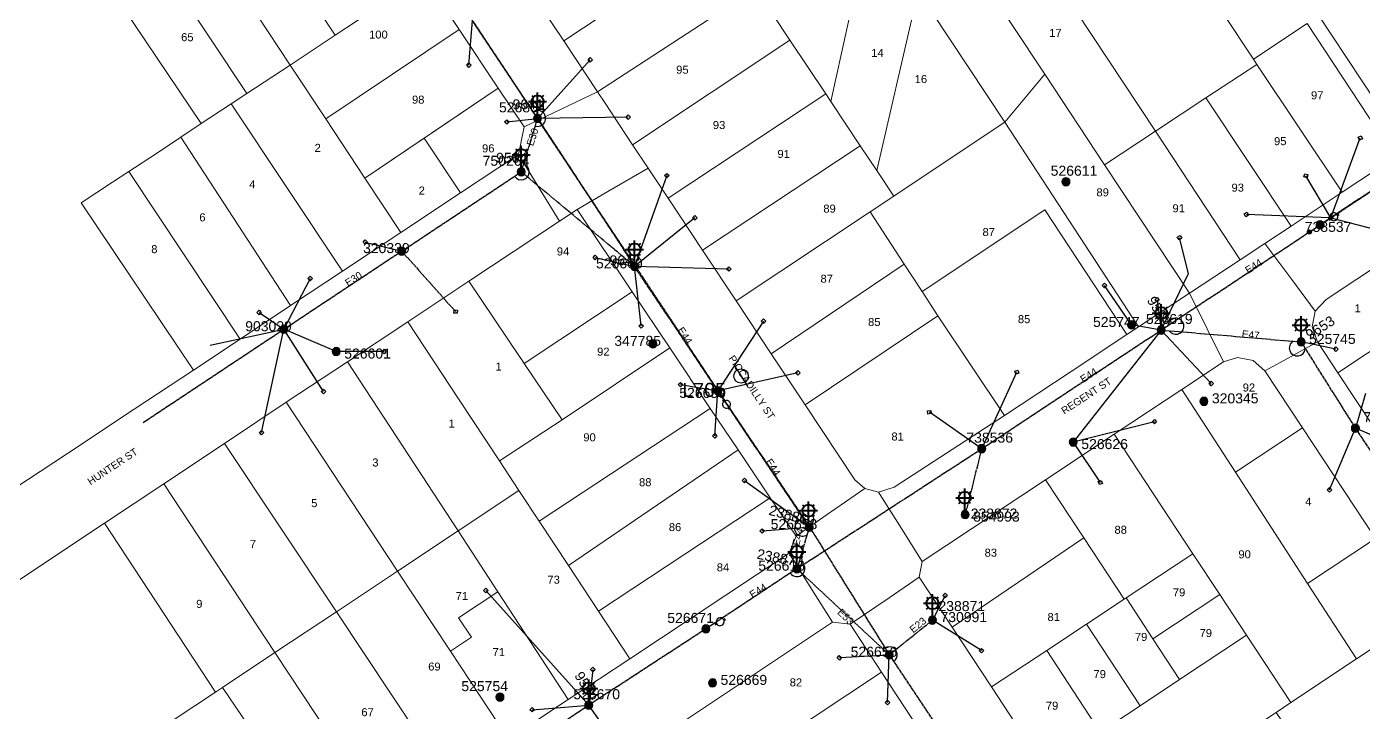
# Model space of a CAD drawing. Header units: metres. Extents: x 302064 to 304096, y 6268242 to 6271990.
# Drawn here: x 302285.1 to 302619.1, y 6271204.6 to 6271375.7 of the extents above; entities that cross this region are included whole.
import ezdxf
from ezdxf.enums import TextEntityAlignment as Align

# ---------------------------------------------------------------- set-up
doc = ezdxf.new("R2010")
doc.units = ezdxf.units.M
doc.linetypes.add('Cable Exist OH', pattern=[1, 1, 0])
doc.layers.get('0').update_dxf_attribs({"color": 6})
for name, color, linetype in [('_User_LV_Exist', 7, 'Continuous'), ('Equip_LV_EXT', 7, 'Continuous'), ('Equip_SP_HV_EXT', 7, 'Continuous'), ('Equip_SP_LV_EXT', 7, 'Continuous'), ('Equip_SP_SL_EXT', 7, 'Continuous'), ('Mains_HV_EXT', 1, 'Continuous'), ('Mains_LV_EXT', 5, 'Continuous'), ('Mains_LV_SL_EXT', 4, 'Continuous'), ('Mains_SL_EXT', 3, 'Continuous'), ('Services_SP_EXT', 7, 'Continuous'), ('SupportsOH_SP_TR_HV_LV_SL_EXT', 7, 'Continuous')]:
    doc.layers.add(name, color=color, linetype=linetype)
doc.layers.add('Cadastre Land Parcels_SP_EXT', color=7, linetype='Continuous', lineweight=5)
doc.layers.add('Cadastre Roads_SP_EXT', color=9, linetype='Continuous', lineweight=5)
doc.styles.add('HVSW_LABEL', font='arial.ttf')
doc.styles.add('iecARIAL', font='arial.ttf', dxfattribs={"height": 2})
doc.styles.add('POLE_LABEL', font='arial.ttf')
doc.styles.get("Standard").update_dxf_attribs({"font": 'arial.ttf'})

# ---------------------------------------------------------------- blocks, each defined once
blk = doc.blocks.new('LV_OH_LINKS_OPEN_EXT')
for p, q in [((-0.17, 4.97), (-0.17, 5.46)), ((0.17, 4.97), (0.17, 5.46)), ((-0.17, 3), (-0.17, 2.5)), ((0.17, 3), (0.17, 2.5))]:
    blk.add_line(p, q)
blk.add_lwpolyline([(0, 2.99, 1), (0, 4.98, 1)], format="xyb", close=True)
at = {"flags": 9}
for tag, p in [('ACTUAL_STATUS', (0, 0)), ('CONSTRUCTED_VOLTAGE', (0, -0.2)), ('OPERATING_VOLTAGE', (0, -0.6)), ('ORIENTATION', (0, -0.8)), ('OWNED_BY', (0, -1)), ('STATE', (0, -1.2)), ('SWITCH_TYPE', (0, -1.4)), ('NO_PHASES', (0, -0.4)), ('USAGE', (0, -1.6)), ('LEGEND', (0, -1.8)), ('NOTES', (0, -2))]:
    blk.add_attdef(tag, text='', height=0.2, dxfattribs=at).set_placement(p, align=Align.MIDDLE_LEFT)
at = {"flags": 1}
blk.add_attdef('Z', (0, 0), '', height=0.2, dxfattribs=at)
blk = doc.blocks.new('SL_LANTERN_EXT')
at = {"lineweight": 40}
for p, q in [((-2.25, 4.22), (2.25, 4.22)), ((-1.46, 5.68), (-1.06, 5.28)), ((0, 1.97), (0, 6.47)), ((1.46, 5.68), (1.06, 5.28)), ((-1.46, 2.76), (-1.06, 3.16)), ((0, 0), (0, 2.72)), ((1.46, 2.76), (1.06, 3.16))]:
    blk.add_line(p, q, dxfattribs=at)
blk.add_circle((0, 4.22), 1.5, dxfattribs=at)
at = {"style": 'iecARIAL', "flags": 8}
blk.add_attdef('ASSET_NUM', (1.5, 1.5), '', height=2.5, dxfattribs=at)
for tag, p, height, flags in [('OPERATING_VOLTAGE', (0.98, -1.65), 0.2, 9), ('ORIENTATION', (0.98, -1.85), 0.2, 9), ('OWNED_BY', (0.98, -2.05), 0.2, 9), ('STATE', (0.98, -2.25), 0.2, 9), ('CONSTRUCTED_VOLTAGE', (0.98, -0.65), 0.2, 9), ('CONTROL_TYPE', (0.98, -0.85), 0.2, 9), ('LANTERN_PURPOSE', (0.98, -1.05), 0.2, 9), ('LANTERN_TYPE', (0.98, -1.25), 0.2, 9), ('NO_PHASES', (0.98, -1.45), 0.2, 9), ('USAGE', (0.98, -2.45), 0.2, 9), ('CEXIST', (0.98, -2.65), 0.2, 9), ('CNEW', (0.98, -2.85), 0.2, 9), ('CNUMBER', (0.98, -3.05), 0.2, 9), ('CREMOVE', (0.98, -3.25), 0.2, 9), ('CREPLACE', (0.98, -3.45), 0.2, 9), ('LNUMBER', (2.18, -3.25), 2.5, 8), ('LKINGHEIGHT', (0.98, -3.65), 0.2, 9), ('LBRACKET', (0.98, -3.85), 0.2, 9), ('LBRACKETVOCAB', (0.98, -4.05), 0.2, 9), ('LCATEGORY', (0.98, -4.25), 0.2, 9), ('LCHARGE1', (0.98, -4.45), 0.2, 9), ('LCHARGE1PERCENT', (0.98, -4.65), 0.2, 9), ('LCHARGE2', (0.98, -4.85), 0.2, 9), ('LCHARGE2PERCENT', (0.98, -5.05), 0.2, 9), ('LCHARGE3', (0.98, -5.25), 0.2, 9), ('LCHARGE3PERCENT', (0.98, -5.45), 0.2, 9), ('LEXIST', (0.98, -5.65), 0.2, 9), ('LLAMP', (0.98, -5.85), 0.2, 9), ('LLAMPVOCAB', (0.98, -6.05), 0.2, 9), ('LMAST', (0.98, -6.25), 0.2, 9), ('LMASTVOCAB', (0.98, -6.45), 0.2, 9), ('LNEW', (0.98, -6.65), 0.2, 9), ('LANTNUMBER', (0.98, -6.85), 0.2, 9), ('STREETNAME', (0.98, -9.25), 0.2, 9), ('SUBURB', (0.98, -9.45), 0.2, 1), ('LOUTREACH', (0.98, -7.25), 0.2, 9), ('LOUTREACHVOCAB', (0.98, -7.45), 0.2, 9), ('LRATECODE', (0.98, -7.65), 0.2, 9), ('LREMOVE', (0.98, -7.85), 0.2, 9), ('LREPLACE', (0.98, -8.05), 0.2, 9), ('LTYPE', (0.98, -8.25), 0.2, 9), ('LTYPEVOCAB', (0.98, -8.45), 0.2, 9), ('LEGEND', (0.98, -8.65), 0.2, 9), ('LOCATION', (0.98, -8.85), 0.2, 9), ('NOTES', (0.98, -9.05), 0.2, 9)]:
    blk.add_attdef(tag, p, '', height=height, dxfattribs=dict(flags=flags))
blk = doc.blocks.new('CCP_EXT')
blk.add_wipeout([(0, 0.57), (0.57, 0), (0, -0.57), (-0.57, 0)])
blk.add_lwpolyline([(-0.57, 0), (0, 0.57), (0.57, 0), (0, -0.57), (-0.57, 0)])
at = {"flags": 1}
blk.add_attdef('Z', (0, 0), '', height=0.2, dxfattribs=at)
at = {"flags": 9}
for tag, p in [('CCP_TYPE', (0, 0)), ('CONSTRUCTED_VOLTAGE', (0, -0.2)), ('OPERATING_VOLTAGE', (0, -0.6)), ('ORIENTATION', (0, -0.8)), ('OWNED_BY', (0, -1)), ('STATE', (0, -1.8)), ('NO_PHASES', (0, -0.4)), ('USAGE', (0, -1.2)), ('LEGEND', (0, -1.4)), ('LIFE_SUPPORT', (0, -1.6)), ('NOTES', (0, -2))]:
    blk.add_attdef(tag, text='', height=0.2, dxfattribs=at).set_placement(p, align=Align.MIDDLE_LEFT)
blk = doc.blocks.new('POLE_EXT')
blk.add_hatch(color=256).paths.add_polyline_path([(-1, 0, 1), (1, 0, 1)])
blk.add_lwpolyline([(-1, 0, 1), (1, 0, 1)], format="xyb", close=True)
for tag, height, flags, p in [('pNumber', 2.5, 8, (-17.84, 2.07)), ('OWNED_BY', 0.2, 9, (1.35, -0.4)), ('SPECIAL_USE', 0.2, 9, (1.35, -0.8)), ('STATE', 0.2, 9, (1.35, -1)), ('cLV', 0.2, 9, (1.35, -1.4)), ('hDepth', 0.2, 9, (1.35, -1.6)), ('hDia', 0.2, 9, (1.35, -1.8)), ('cHV', 0.2, 9, (1.35, -2)), ('cLinedev', 0.2, 9, (1.35, -3.4)), ('PARENT', 0.2, 9, (1.35, -0.6)), ('USAGE', 0.2, 9, (1.35, -1.2)), ('LBRACKET', 0.2, 9, (1.35, -2.2)), ('LExisting', 0.2, 9, (1.35, -2.4)), ('LANTNUMBER', 0.2, 9, (1.35, -2.6)), ('LOther', 0.2, 9, (1.35, -2.8)), ('LRemove', 0.2, 9, (1.35, -3)), ('LEGEND', 0.2, 9, (1.35, -3.2)), ('pExisting', 0.2, 9, (1.35, -3.8)), ('pFooting', 0.2, 9, (1.35, -4.4)), ('pNew', 0.2, 9, (1.35, -4.6)), ('pRelocate', 0.2, 9, (1.35, -5)), ('pRemove', 0.2, 9, (1.35, -5.2)), ('pReplace', 0.2, 9, (1.35, -5.4)), ('pStay', 0.2, 9, (1.35, -5.6)), ('pType', 0.2, 9, (1.35, -5.8)), ('cspan', 0.2, 9, (1.35, -6)), ('STREETNAME', 0.2, 9, (1.35, -6.2)), ('SUBURB', 0.2, 9, (1.35, -6.4)), ('LOCATION', 0.2, 9, (1.35, -3.6)), ('PFNUMBER', 0.2, 9, (1.35, -4)), ('NEWPFNUMBER', 0.2, 9, (1.35, -4.2)), ('NOTES', 0.2, 9, (1.35, -6.6)), ('OPERATED_BY', 0.2, 9, (1.36, -7.01)), ('MAINTAINED_BY', 0.2, 9, (1.36, -6.81))]:
    blk.add_attdef(tag, text='', height=height, dxfattribs=dict(flags=flags)).set_placement(p, align=Align.MIDDLE_LEFT)
at = {"style": 'POLE_LABEL'}
for tag, height, flags, p in [('STRUCTURE_PLANT_NUMBER', 0.2, 9, (1.35, 0.03)), ('ASSET_NUM', 2.5, 8, (2, 2)), ('STREET_CODE', 0.2, 9, (1.35, -0.2))]:
    blk.add_attdef(tag, text='', height=height, dxfattribs=dict(at, flags=flags)).set_placement(p, align=Align.MIDDLE_LEFT)
at = {"flags": 1}
blk.add_attdef('Z', (1.35, -7.33), '', height=0.2, dxfattribs=at)
blk = doc.blocks.new('HV_ABS_CLOSED_EXT')
blk.add_line((-3, 6.87), (3, 6.87))
blk.add_circle((0, 6.87), 1.8)
at = {"style": 'HVSW_LABEL'}
for tag, height, flags, p in [('ASSET_NUM', 3.5, 8, (2, 2)), ('STREET_CODE', 0.2, 9, (0, -0.2))]:
    blk.add_attdef(tag, text='', height=height, dxfattribs=dict(at, flags=flags)).set_placement(p, align=Align.MIDDLE_LEFT)
at = {"flags": 1}
blk.add_attdef('Z', (0, 0), '', height=0.2, dxfattribs=at)
at = {"flags": 9}
for tag, p in [('ACTUAL_STATUS', (0, -0.4)), ('CONSTRUCTED_VOLTAGE', (0, -0.6)), ('OPERATING_VOLTAGE', (0, -1)), ('ORIENTATION', (0, -1.2)), ('OWNED_BY', (0, -1.4)), ('STATE', (0, -1.6)), ('SWITCH_TYPE', (0, -1.8)), ('STREETNAME', (0, -2.6)), ('SUBURB', (0, -2.8)), ('NO_PHASES', (0, -0.8)), ('USAGE', (0, -2)), ('LEGEND', (0, -2.2)), ('LOCATION', (0, -2.4)), ('NOTES', (0, -3))]:
    blk.add_attdef(tag, text='', height=0.2, dxfattribs=at).set_placement(p, align=Align.MIDDLE_LEFT)
blk = doc.blocks.new('CONNECTOR_NODE_EXT')
h = blk.add_hatch(color=256)
edge = h.paths.add_edge_path()
edge.add_arc((0, 0), 0.5, 0, 360)
blk.add_circle((0, 0), 0.5)
at = {"flags": 1}
blk.add_attdef('Z', (0, 0), '', height=0.2, dxfattribs=at)
at = {"flags": 9}
for tag, p in [('CONNECTOR_TYPE', (0, 0)), ('CONSTRUCTED_VOLTAGE', (0, -0.2)), ('OPERATING_VOLTAGE', (0, -0.6)), ('ORIENTATION', (0, -0.8)), ('SUBTYPE', (0, -1)), ('NO_PHASES', (0, -0.4)), ('USAGE', (0, -1.2)), ('NOTES', (0, -1.4))]:
    blk.add_attdef(tag, text='', height=0.2, dxfattribs=at).set_placement(p, align=Align.MIDDLE_LEFT)

msp = doc.modelspace()

# ---------------------------------------------------------------- linework, layer by layer
at = {"layer": '_User_LV_Exist', "linetype": 'Continuous'}
for points in [[(302412.197, 6271350.943, 1.57457426), (302411.687, 6271354.529)], [(302407.023, 6271338.408, 1.42111971), (302409.278, 6271341.425)], [(302570.591, 6271299.842, 5.92086966), (302570.266, 6271301.115)], [(302601.526, 6271297.208, 1.61466419), (302604.585, 6271295.345)], [(302479.544, 6271252.45, 1.57777145), (302480.086, 6271248.872)], [(302479.2418, 6271241.4941, 0.25360054), (302478.1297, 6271242.3485)], [(302479.0113, 6271239.0801, 0.35548964), (302479.2418, 6271241.4941)], [(302475.892, 6271239.2835, 0.46592317), (302479.0113, 6271239.0801)], [(302501.741, 6271217.247, 1.1290074), (302499.18, 6271220.283)]]:
    msp.add_lwpolyline(points, format="xyb", dxfattribs=at)
at = {"layer": '_User_LV_Exist', "linetype": 'Cable Exist OH'}
for points in [[(302408.691, 6271339.513), (302412.783, 6271352.855)], [(302378.811, 6271319.718), (302408.691, 6271339.513)], [(302610.939, 6271328.027), (302608.278, 6271326.268)], [(302605.607, 6271324.5), (302608.278, 6271326.268)], [(302314.204, 6271276.927), (302349.37, 6271300.212)], [(302568.598, 6271300.012), (302603.519, 6271297.037)], [(302617.088, 6271275.503), (302636.357, 6271246.355)], [(302477.564, 6271240.412), (302523.727, 6271270.38)], [(302480.659, 6271250.789), (302477.564, 6271240.412)], [(302477.564, 6271240.412), (302454.825, 6271225.38)]]:
    msp.add_lwpolyline(points, dxfattribs=at)
at = {"layer": 'Cadastre Land Parcels_SP_EXT', "linetype": 'Continuous'}
for points in [[(302623.96, 6271553.721), (302599.635, 6271590.773), (302507.795, 6271529.985), (302537.178, 6271485.555), (302546.139, 6271472.021), (302555.099, 6271458.496), (302566.762, 6271440.818), (302592.58, 6271401.844), (302630.067, 6271345.171), (302647.27, 6271356.823), (302665.429, 6271368.821), (302721.356, 6271405.77), (302660.233, 6271498.514), (302641.253, 6271527.448), (302623.96, 6271553.721)], [(302373.381, 6271380.937), (302345.475, 6271422.343), (302334.516, 6271415.122), (302362.224, 6271373.61), (302373.381, 6271380.937)], [(302362.224, 6271373.61), (302334.516, 6271415.122), (302323.446, 6271407.81), (302350.935, 6271366.179), (302362.224, 6271373.61)], [(302576.188, 6271391.037), (302565.553, 6271380.122), (302545.748, 6271410.096), (302538.253, 6271415.128), (302537.602, 6271414.291), (302536.893, 6271413.51), (302536.12, 6271412.792), (302535.29, 6271412.142), (302534.407, 6271411.564), (302533.479, 6271411.064), (302532.509, 6271410.646), (302531.51, 6271410.311), (302530.484, 6271410.062), (302529.442, 6271409.901), (302528.39, 6271409.829), (302527.335, 6271409.848), (302567.154, 6271349.629), (302579.71, 6271357.997), (302592.515, 6271366.286), (302591.606, 6271367.663), (302576.188, 6271391.037)], [(302458.602, 6271398.267), (302450.27, 6271410.92), (302410.77, 6271385.052), (302419.306, 6271372.204), (302458.602, 6271398.267)], [(302514.616, 6271401.435), (302539.48, 6271363.853), (302554.446, 6271341.232), (302567.154, 6271349.629), (302527.335, 6271409.848), (302514.616, 6271401.435)], [(302350.935, 6271366.179), (302323.446, 6271407.81), (302312.561, 6271400.596), (302340.103, 6271359.049), (302350.935, 6271366.179)], [(302336.226, 6271356.482), (302340.103, 6271359.049), (302312.561, 6271400.596), (302300.914, 6271392.948), (302328.72, 6271351.54), (302336.226, 6271356.482)], [(302539.48, 6271363.853), (302514.616, 6271401.435), (302501.827, 6271393.674), (302529.483, 6271351.879), (302539.48, 6271363.853)], [(302630.067, 6271345.171), (302592.58, 6271401.844), (302576.188, 6271391.037), (302591.606, 6271367.663), (302605.046, 6271376.557), (302627.04, 6271343.167), (302630.067, 6271345.171)], [(302467.259, 6271385.244), (302464.788, 6271389.008), (302458.602, 6271398.267), (302419.306, 6271372.204), (302427.757, 6271359.476), (302467.259, 6271385.244)], [(302494.214, 6271394.069), (302491.125, 6271398.527), (302464.788, 6271389.008), (302467.259, 6271385.244), (302475.818, 6271372.402), (302484.77, 6271358.959), (302486.015, 6271357.092), (302494.214, 6271394.069)], [(302498.75, 6271391.655), (302494.214, 6271394.069), (302486.015, 6271357.092), (302493.4, 6271346.005), (302497.542, 6271339.811), (302506.941, 6271380.61), (302498.75, 6271391.655)], [(302529.483, 6271351.879), (302501.827, 6271393.674), (302498.75, 6271391.655), (302506.941, 6271380.61), (302497.542, 6271339.811), (302501.785, 6271333.44), (302512.574, 6271340.661), (302529.483, 6271351.879)], [(302393.192, 6271375.046), (302384.437, 6271388.191), (302373.381, 6271380.937), (302362.224, 6271373.61), (302350.935, 6271366.179), (302359.826, 6271352.714), (302393.192, 6271375.046)], [(302475.818, 6271372.402), (302467.259, 6271385.244), (302427.757, 6271359.476), (302429.627, 6271356.652), (302436.523, 6271346.238), (302475.818, 6271372.402)], [(302613.8, 6271334.411), (302627.04, 6271343.167), (302605.046, 6271376.557), (302591.606, 6271367.663), (302592.515, 6271366.286), (302613.8, 6271334.411)], [(302402.891, 6271360.438), (302393.192, 6271375.046), (302359.826, 6271352.714), (302369.63, 6271337.908), (302402.891, 6271360.438)], [(302445.374, 6271332.892), (302484.77, 6271358.959), (302475.818, 6271372.402), (302436.523, 6271346.238), (302440.365, 6271340.446), (302445.374, 6271332.892)], [(302359.826, 6271352.714), (302350.935, 6271366.179), (302340.103, 6271359.049), (302336.226, 6271356.482), (302364.048, 6271314.74), (302378.58, 6271324.351), (302369.63, 6271337.908), (302359.826, 6271352.714)], [(302562.951, 6271300.785), (302575.65, 6271309.183), (302554.446, 6271341.232), (302539.48, 6271363.853), (302529.483, 6271351.879), (302562.951, 6271300.785)], [(302613.8, 6271334.411), (302592.515, 6271366.286), (302579.71, 6271357.997), (302601.063, 6271325.979), (302613.8, 6271334.411)], [(302407.9811, 6271343.8335), (302409.3911, 6271350.7259), (302402.8914, 6271360.4378), (302384.4198, 6271347.926), (302393.5166, 6271334.2489), (302407.9811, 6271343.8335)], [(302351.022, 6271306.107), (302364.048, 6271314.74), (302336.226, 6271356.482), (302328.72, 6271351.54), (302323.595, 6271348.122), (302351.022, 6271306.107)], [(302486.015, 6271357.092), (302484.77, 6271358.959), (302445.374, 6271332.892), (302453.936, 6271319.971), (302493.4, 6271346.005), (302486.015, 6271357.092)], [(302601.063, 6271325.979), (302579.71, 6271357.997), (302567.154, 6271349.629), (302588.351, 6271317.572), (302594.479, 6271321.625), (302601.063, 6271325.979)], [(302562.951, 6271300.785), (302529.483, 6271351.879), (302512.574, 6271340.661), (302501.785, 6271333.44), (302495.899, 6271329.486), (302504.359, 6271316.49), (302508.837, 6271309.6), (302539.471, 6271330.043), (302560.032, 6271298.854), (302562.951, 6271300.785)], [(302351.022, 6271306.107), (302323.595, 6271348.122), (302317.57, 6271344.124), (302310.642, 6271339.6), (302338.465, 6271297.757), (302351.022, 6271306.107)], [(302393.5166, 6271334.2489), (302384.4198, 6271347.926), (302369.63, 6271337.908), (302378.5797, 6271324.3511), (302393.5166, 6271334.2489)], [(302554.446, 6271341.232), (302575.65, 6271309.183), (302588.351, 6271317.572), (302567.154, 6271349.629), (302554.446, 6271341.232)], [(302497.542, 6271339.811), (302493.4, 6271346.005), (302453.936, 6271319.971), (302462.408, 6271307.256), (302495.899, 6271329.486), (302501.785, 6271333.44), (302497.542, 6271339.811)], [(302338.465, 6271297.757), (302310.642, 6271339.6), (302306.601, 6271336.894), (302298.691, 6271331.728), (302326.812, 6271290.026), (302338.465, 6271297.757)], [(302436.437, 6271309.5728), (302422.6463, 6271330.111), (302418.2327, 6271327.2164), (302395.5967, 6271312.185), (302408.3955, 6271293.133), (302408.8228, 6271292.5352), (302409.4339, 6271291.6517), (302436.437, 6271309.5728)], [(302560.032, 6271298.854), (302539.471, 6271330.043), (302508.837, 6271309.6), (302512.745, 6271303.577), (302529.45, 6271278.627), (302546.114, 6271289.649), (302560.032, 6271298.854)], [(302504.359, 6271316.49), (302495.899, 6271329.486), (302462.408, 6271307.256), (302471.144, 6271294.054), (302504.359, 6271316.49)], [(302642.107, 6271308.783), (302632.785, 6271322.858), (302609.779, 6271307.636), (302607.059, 6271304.725), (302606.261, 6271300.819), (302607.622, 6271297.073), (302612.724, 6271289.354), (302642.107, 6271308.783)], [(302512.745, 6271303.577), (302508.837, 6271309.6), (302504.359, 6271316.49), (302471.144, 6271294.054), (302479.608, 6271281.346), (302512.745, 6271303.577)], [(302409.434, 6271291.652), (302408.823, 6271292.535), (302408.396, 6271293.133), (302395.597, 6271312.185), (302380.377, 6271302.075), (302393.164, 6271282.604), (302403.261, 6271267.366), (302418.875, 6271277.622), (302409.434, 6271291.652)], [(302445.824, 6271295.546), (302436.437, 6271309.573), (302409.434, 6271291.652), (302418.875, 6271277.622), (302445.824, 6271295.546)], [(302651.099, 6271295.184), (302642.107, 6271308.783), (302612.724, 6271289.354), (302621.714, 6271275.755), (302651.099, 6271295.184)], [(302529.45, 6271278.627), (302512.745, 6271303.577), (302479.608, 6271281.346), (302492.016, 6271262.591), (302494.562, 6271260.462), (302497.987, 6271259.541), (302501.849, 6271260.788), (302529.45, 6271278.627)], [(302408.117, 6271259.979), (302403.261, 6271267.366), (302393.164, 6271282.604), (302380.377, 6271302.075), (302365.28, 6271292.086), (302392.887, 6271249.857), (302408.117, 6271259.979)], [(302455.923, 6271280.45), (302445.824, 6271295.546), (302418.875, 6271277.622), (302403.261, 6271267.366), (302408.117, 6271259.979), (302413.16, 6271252.299), (302455.923, 6271280.45)], [(302594.502, 6271289.79), (302591.54, 6271292.398), (302587.672, 6271293.175), (302584.147, 6271292.054), (302573.743, 6271285.131), (302587.126, 6271264.497), (302603.905, 6271275.558), (302594.502, 6271289.79)], [(302392.887, 6271249.857), (302365.28, 6271292.086), (302349.964, 6271281.971), (302377.786, 6271239.822), (302392.887, 6271249.857)], [(302587.126, 6271264.497), (302573.743, 6271285.131), (302556.863, 6271274.01), (302576.506, 6271244.125), (302583.218, 6271233.933), (302589.865, 6271223.836), (302600.996, 6271206.97), (302617.363, 6271217.876), (302605.15, 6271236.707), (302587.126, 6271264.497)], [(302377.786, 6271239.822), (302349.964, 6271281.971), (302334.539, 6271271.7), (302362.502, 6271229.665), (302377.786, 6271239.822)], [(302462.91, 6271270.07), (302455.923, 6271280.45), (302413.16, 6271252.299), (302420.46, 6271241.224), (302462.91, 6271270.07)], [(302576.506, 6271244.125), (302556.863, 6271274.01), (302539.671, 6271262.642), (302549.264, 6271248.11), (302559.326, 6271232.784), (302559.806, 6271233.1), (302576.506, 6271244.125)], [(302622.14, 6271247.961), (302603.905, 6271275.558), (302587.126, 6271264.497), (302605.15, 6271236.707), (302622.14, 6271247.961)], [(302362.502, 6271229.665), (302334.539, 6271271.7), (302319.348, 6271261.595), (302347.155, 6271219.467), (302362.502, 6271229.665)], [(302470.871, 6271258.133), (302462.91, 6271270.07), (302420.46, 6271241.224), (302428.011, 6271229.78), (302470.871, 6271258.133)], [(302347.155, 6271219.467), (302319.348, 6271261.595), (302304.522, 6271251.781), (302332.274, 6271209.577), (302334.07, 6271210.77), (302347.155, 6271219.467)], [(302435.825, 6271217.923), (302428.011, 6271229.78), (302420.46, 6271241.224), (302413.16, 6271252.299), (302408.117, 6271259.979), (302392.887, 6271249.857), (302402.826, 6271234.656), (302420.431, 6271207.727), (302435.825, 6271217.923)], [(302549.264, 6271248.11), (302539.671, 6271262.642), (302508.851, 6271242.244), (302508.126, 6271238.33), (302516.375, 6271225.778), (302549.264, 6271248.11)], [(302477.343, 6271248.543), (302470.871, 6271258.133), (302428.011, 6271229.78), (302435.825, 6271217.923), (302475.624, 6271244.309), (302477.343, 6271248.543)], [(302402.826, 6271234.656), (302392.887, 6271249.857), (302377.786, 6271239.822), (302390.997, 6271219.808), (302396.246, 6271223.301), (302393.048, 6271228.145), (302402.826, 6271234.656)], [(302539.98, 6271220.004), (302549.956, 6271226.586), (302559.326, 6271232.784), (302549.264, 6271248.11), (302516.375, 6271225.778), (302526.151, 6271210.881), (302539.98, 6271220.004)], [(302634.494, 6271229.261), (302622.14, 6271247.961), (302605.15, 6271236.707), (302617.363, 6271217.876), (302634.494, 6271229.261)], [(302583.218, 6271233.933), (302576.506, 6271244.125), (302559.806, 6271233.1), (302566.484, 6271222.915), (302583.218, 6271233.933)], [(302405.511, 6271197.82), (302390.997, 6271219.808), (302377.786, 6271239.822), (302362.502, 6271229.665), (302390.382, 6271187.755), (302405.511, 6271197.82)], [(302420.431, 6271207.727), (302402.826, 6271234.656), (302393.048, 6271228.145), (302396.246, 6271223.301), (302390.997, 6271219.808), (302405.511, 6271197.82), (302420.431, 6271207.727)], [(302563.316, 6271206.202), (302573.162, 6271212.73), (302566.484, 6271222.915), (302559.806, 6271233.1), (302559.326, 6271232.784), (302549.956, 6271226.586), (302563.316, 6271206.202)], [(302573.162, 6271212.73), (302589.865, 6271223.836), (302583.218, 6271233.933), (302566.484, 6271222.915), (302573.162, 6271212.73)], [(302390.382, 6271187.755), (302362.502, 6271229.665), (302347.155, 6271219.467), (302374.895, 6271177.442), (302390.382, 6271187.755)], [(302498.707, 6271214.573), (302490.856, 6271226.539), (302486.445, 6271227.054), (302446.742, 6271200.587), (302456.101, 6271186.36), (302498.707, 6271214.573)], [(302553.363, 6271199.584), (302563.316, 6271206.202), (302549.956, 6271226.586), (302539.98, 6271220.004), (302553.363, 6271199.584)], [(302653.829, 6271200.111), (302634.494, 6271229.261), (302617.363, 6271217.876), (302600.996, 6271206.97), (302597.288, 6271204.501), (302614.215, 6271179.641), (302567.426, 6271147.962), (302569.743, 6271144.441), (302612.095, 6271172.481), (302653.829, 6271200.111)], [(302600.996, 6271206.97), (302589.865, 6271223.836), (302573.162, 6271212.73), (302563.316, 6271206.202), (302553.363, 6271199.584), (302539.567, 6271190.412), (302550.702, 6271173.473), (302597.288, 6271204.501), (302600.996, 6271206.97)], [(302553.363, 6271199.584), (302539.98, 6271220.004), (302526.151, 6271210.881), (302539.567, 6271190.412), (302553.363, 6271199.584)], [(302374.895, 6271177.442), (302347.155, 6271219.467), (302334.07, 6271210.77), (302338.936, 6271203.488), (302361.841, 6271168.769), (302374.895, 6271177.442)], [(302506.525, 6271202.646), (302498.707, 6271214.573), (302456.101, 6271186.36), (302464.057, 6271174.237), (302506.525, 6271202.646)], [(302361.841, 6271168.769), (302338.936, 6271203.488), (302334.07, 6271210.77), (302332.274, 6271209.577), (302317.079, 6271199.489), (302345.171, 6271157.66), (302361.841, 6271168.769)]]:
    msp.add_lwpolyline(points, close=True, dxfattribs=at)
at = {"layer": 'Mains_LV_EXT', "linetype": 'Continuous'}
for points in [[(302412.197, 6271350.943, 1.57457426), (302411.687, 6271354.529)], [(302407.023, 6271338.408, 1.42111971), (302409.278, 6271341.425)], [(302570.591, 6271299.842, 5.92086966), (302570.266, 6271301.115)], [(302601.526, 6271297.208, 1.61466419), (302604.585, 6271295.345)], [(302479.544, 6271252.45, 1.57777145), (302480.086, 6271248.872)], [(302479.2418, 6271241.4941, 0.25360054), (302478.1297, 6271242.3485)], [(302479.0113, 6271239.0801, 0.35548964), (302479.2418, 6271241.4941)], [(302475.892, 6271239.2835, 0.46592317), (302479.0113, 6271239.0801)], [(302501.741, 6271217.247, 1.1290074), (302499.18, 6271220.283)]]:
    msp.add_lwpolyline(points, format="xyb", dxfattribs=at)
at = {"layer": 'Mains_LV_EXT', "linetype": 'Cable Exist OH'}
for points in [[(302408.691, 6271339.513), (302412.783, 6271352.855)], [(302378.811, 6271319.718), (302408.691, 6271339.513)], [(302610.939, 6271328.027), (302608.278, 6271326.268)], [(302605.607, 6271324.5), (302608.278, 6271326.268)], [(302314.204, 6271276.927), (302349.37, 6271300.212)], [(302568.598, 6271300.012), (302603.519, 6271297.037)], [(302617.088, 6271275.503), (302636.357, 6271246.355)], [(302477.564, 6271240.412), (302523.727, 6271270.38)], [(302480.659, 6271250.789), (302477.564, 6271240.412)], [(302477.564, 6271240.412), (302454.825, 6271225.38)]]:
    msp.add_lwpolyline(points, dxfattribs=at)
at = {"layer": 'Mains_LV_SL_EXT', "linetype": 'Cable Exist OH'}
msp.add_lwpolyline([(302500.644, 6271218.92), (302511.4283, 6271227.586)], dxfattribs=at)
at = {"layer": 'Mains_SL_EXT', "linetype": 'Cable Exist OH'}
for points in [[(302408.691, 6271339.513), (302412.783, 6271352.855)], [(302477.564, 6271240.4121), (302523.727, 6271270.38)], [(302523.727, 6271270.38), (302519.5882, 6271253.929)], [(302480.659, 6271250.789), (302477.564, 6271240.412)], [(302477.564, 6271240.412), (302454.825, 6271225.38)]]:
    msp.add_lwpolyline(points, dxfattribs=at)
at = {"layer": 'Services_SP_EXT'}
for points in [[(302610.939, 6271328.027), (302627.025, 6271323.852), (302643.09, 6271321.359)], [(302330.977, 6271296.2669), (302349.37, 6271300.212)], [(302362.4567, 6271294.6356), (302349.37, 6271300.212)], [(302568.598, 6271300.012), (302561.1936, 6271301.2789)], [(302619.6398, 6271284.1286), (302617.088, 6271275.503)], [(302628.6131, 6271270.5535), (302617.088, 6271275.503)], [(302432.776, 6271196.112), (302425.537, 6271206.319)]]:
    msp.add_lwpolyline(points, dxfattribs=at)

# ---------------------------------------------------------------- block references
at = {"layer": 'Equip_LV_EXT'}
for p in [(302610.939, 6271328.027), (302605.607, 6271324.5)]:
    msp.add_blockref('CONNECTOR_NODE_EXT', p, dxfattribs=at)
at = {"layer": 'Equip_SP_LV_EXT'}
for p, rotation in [((302608.278, 6271326.268), 300.2817232528446), ((302457.822, 6271284.812), 212.6997355807251), ((302454.825, 6271225.38), 296.8097863685199)]:
    msp.add_blockref('LV_OH_LINKS_OPEN_EXT', p, dxfattribs=dict(at, rotation=rotation))
at = {"layer": 'Equip_SP_SL_EXT'}
ref = msp.add_blockref('SL_LANTERN_EXT', (302412.783, 6271352.855), dxfattribs=at)
ref.add_attrib('ASSET_NUM', '9641', dxfattribs={"layer": '0', "height": 2.5, "style": 'iecARIAL'}).set_placement((302414.283, 6271354.355), align=Align.BOTTOM_RIGHT)
ref = msp.add_blockref('SL_LANTERN_EXT', (302408.691, 6271339.513), dxfattribs=at)
ref.add_attrib('ASSET_NUM', '9504', dxfattribs={"layer": '0', "height": 2.5, "style": 'iecARIAL'}).set_placement((302410.191, 6271341.013), align=Align.BOTTOM_RIGHT)
ref = msp.add_blockref('SL_LANTERN_EXT', (302437.015, 6271315.897), dxfattribs=at)
ref.add_attrib('ASSET_NUM', '9642', dxfattribs={"layer": '0', "height": 2.5, "rotation": 0.025821, "style": 'iecARIAL'}).set_placement((302438.515, 6271317.397), align=Align.MIDDLE_RIGHT)
ref = msp.add_blockref('SL_LANTERN_EXT', (302568.598, 6271300.012), dxfattribs=at)
ref.add_attrib('ASSET_NUM', '9512', dxfattribs={"layer": '0', "height": 2.5, "rotation": 302.154927, "style": 'iecARIAL'}).set_placement((302570.098, 6271301.512), align=Align.MIDDLE_RIGHT)
ref = msp.add_blockref('SL_LANTERN_EXT', (302603.519, 6271297.037), dxfattribs=at)
ref.add_attrib('ASSET_NUM', '9653', dxfattribs={"layer": '0', "height": 2.5, "rotation": 32.375226, "style": 'iecARIAL'}).set_placement((302605.019, 6271298.537), align=Align.MIDDLE_LEFT)
ref = msp.add_blockref('SL_LANTERN_EXT', (302519.4836, 6271253.929), dxfattribs=at)
ref.add_attrib('ASSET_NUM', '238872', dxfattribs={"layer": '0', "height": 2.5, "style": 'iecARIAL'}).set_placement((302520.9836, 6271255.429), align=Align.TOP_LEFT)
ref = msp.add_blockref('SL_LANTERN_EXT', (302480.4521, 6271250.6951), dxfattribs=at)
ref.add_attrib('ASSET_NUM', '238869', dxfattribs={"layer": '0', "height": 2.5, "rotation": 345.467494, "style": 'iecARIAL'}).set_placement((302481.9521, 6271252.1951), align=Align.MIDDLE_RIGHT)
ref = msp.add_blockref('SL_LANTERN_EXT', (302477.564, 6271240.412), dxfattribs=at)
ref.add_attrib('ASSET_NUM', '238870', dxfattribs={"layer": '0', "height": 2.5, "rotation": 348.80057, "style": 'iecARIAL'}).set_placement((302479.064, 6271241.912), align=Align.MIDDLE_RIGHT)
ref = msp.add_blockref('SL_LANTERN_EXT', (302511.4282, 6271227.586), dxfattribs=at)
ref.add_attrib('ASSET_NUM', '238871', dxfattribs={"layer": '0', "height": 2.5, "style": 'iecARIAL'}).set_placement((302512.9282, 6271229.086), align=Align.BOTTOM_LEFT)
ref = msp.add_blockref('SL_LANTERN_EXT', (302425.537, 6271206.319), dxfattribs=at)
ref.add_attrib('ASSET_NUM', '9554', dxfattribs={"layer": '0', "height": 2.5, "rotation": 302.042381, "style": 'iecARIAL'}).set_placement((302427.037, 6271207.819), align=Align.MIDDLE_RIGHT)
at = {"layer": 'SupportsOH_SP_TR_HV_LV_SL_EXT'}
ref = msp.add_blockref('POLE_EXT', (302408.691, 6271339.513), dxfattribs=at)
ref.add_attrib('ASSET_NUM', '750264', dxfattribs={"layer": '0', "height": 2.5, "rotation": 359.958726, "style": 'POLE_LABEL'}).set_placement((302410.691, 6271340.263), align=Align.BOTTOM_RIGHT)
ref = msp.add_blockref('POLE_EXT', (302544.793, 6271337.034), dxfattribs=at)
ref.add_attrib('ASSET_NUM', '526611', dxfattribs={"layer": '0', "height": 2.5, "rotation": 0.035186, "style": 'POLE_LABEL'}).set_placement((302546.793, 6271337.784), align=Align.BOTTOM_CENTER)
ref = msp.add_blockref('POLE_EXT', (302608.278, 6271326.268), dxfattribs=at)
ref.add_attrib('ASSET_NUM', '738537', dxfattribs={"layer": '0', "height": 2.5, "style": 'POLE_LABEL'}).set_placement((302610.278, 6271327.018), align=Align.TOP_CENTER)
ref = msp.add_blockref('POLE_EXT', (302561.1935, 6271301.279), dxfattribs=at)
ref.add_attrib('ASSET_NUM', '525747', dxfattribs={"layer": '0', "height": 2.5, "style": 'POLE_LABEL'}).set_placement((302563.1935, 6271302.029), align=Align.MIDDLE_RIGHT)
ref = msp.add_blockref('POLE_EXT', (302568.598, 6271300.012), dxfattribs=at)
ref.add_attrib('ASSET_NUM', '526619', dxfattribs={"layer": '0', "height": 2.5, "style": 'POLE_LABEL'}).set_placement((302570.598, 6271300.762), align=Align.BOTTOM_CENTER)
ref = msp.add_blockref('POLE_EXT', (302441.598, 6271296.556), dxfattribs=at)
ref.add_attrib('ASSET_NUM', '347785', dxfattribs={"layer": '0', "height": 2.5, "style": 'POLE_LABEL'}).set_placement((302443.598, 6271297.306), align=Align.MIDDLE_RIGHT)
ref = msp.add_blockref('POLE_EXT', (302579.241, 6271282.199), dxfattribs=at)
ref.add_attrib('ASSET_NUM', '320345', dxfattribs={"layer": '0', "height": 2.5, "style": 'POLE_LABEL'}).set_placement((302581.241, 6271282.949), align=Align.MIDDLE_LEFT)
ref = msp.add_blockref('POLE_EXT', (302617.088, 6271275.503), dxfattribs=at)
ref.add_attrib('ASSET_NUM', '753037', dxfattribs={"layer": '0', "height": 2.5, "style": 'POLE_LABEL'}).set_placement((302619.088, 6271276.253), align=Align.BOTTOM_LEFT)
ref = msp.add_blockref('POLE_EXT', (302523.727, 6271270.38), dxfattribs=at)
ref.add_attrib('ASSET_NUM', '738536', dxfattribs={"layer": '0', "height": 2.5, "style": 'POLE_LABEL'}).set_placement((302525.727, 6271271.13), align=Align.BOTTOM_CENTER)
ref = msp.add_blockref('POLE_EXT', (302546.616, 6271272.031), dxfattribs=at)
ref.add_attrib('ASSET_NUM', '526626', dxfattribs={"layer": '0', "height": 2.5, "rotation": 0.009178, "style": 'POLE_LABEL'}).set_placement((302548.616, 6271272.781), align=Align.TOP_LEFT)
ref = msp.add_blockref('POLE_EXT', (302519.5883, 6271253.929), dxfattribs=at)
ref.add_attrib('ASSET_NUM', '854993', dxfattribs={"layer": '0', "height": 2.5, "style": 'POLE_LABEL'}).set_placement((302521.5883, 6271254.679), align=Align.TOP_LEFT)
ref = msp.add_blockref('POLE_EXT', (302480.659, 6271250.789), dxfattribs=at)
ref.add_attrib('ASSET_NUM', '526658', dxfattribs={"layer": '0', "height": 2.5, "rotation": 0.009926, "style": 'POLE_LABEL'}).set_placement((302482.659, 6271251.539), align=Align.MIDDLE_RIGHT)
ref = msp.add_blockref('POLE_EXT', (302477.564, 6271240.412), dxfattribs=at)
ref.add_attrib('ASSET_NUM', '526616', dxfattribs={"layer": '0', "height": 2.5, "rotation": 359.993119, "style": 'POLE_LABEL'}).set_placement((302479.564, 6271241.162), align=Align.MIDDLE_RIGHT)
ref = msp.add_blockref('POLE_EXT', (302511.4282, 6271227.586), dxfattribs=at)
ref.add_attrib('ASSET_NUM', '730991', dxfattribs={"layer": '0', "height": 2.5, "style": 'POLE_LABEL'}).set_placement((302513.4282, 6271228.336), align=Align.MIDDLE_LEFT)
ref = msp.add_blockref('POLE_EXT', (302454.825, 6271225.38), dxfattribs=at)
ref.add_attrib('ASSET_NUM', '526671', dxfattribs={"layer": '0', "height": 2.5, "rotation": 0.06116, "style": 'POLE_LABEL'}).set_placement((302456.825, 6271226.13), align=Align.BOTTOM_RIGHT)
ref = msp.add_blockref('POLE_EXT', (302500.644, 6271218.92), dxfattribs=at)
ref.add_attrib('ASSET_NUM', '526656', dxfattribs={"layer": '0', "height": 2.5, "rotation": 359.964093, "style": 'POLE_LABEL'}).set_placement((302502.644, 6271219.67), align=Align.MIDDLE_RIGHT)
ref = msp.add_blockref('POLE_EXT', (302456.482, 6271211.896), dxfattribs=at)
ref.add_attrib('ASSET_NUM', '526669', dxfattribs={"layer": '0', "height": 2.5, "rotation": 0.013752, "style": 'POLE_LABEL'}).set_placement((302458.482, 6271212.646), align=Align.MIDDLE_LEFT)
ref = msp.add_blockref('POLE_EXT', (302403.374, 6271208.344), dxfattribs=at)
ref.add_attrib('ASSET_NUM', '525754', dxfattribs={"layer": '0', "height": 2.5, "style": 'POLE_LABEL'}).set_placement((302405.374, 6271209.094), align=Align.BOTTOM_RIGHT)
ref = msp.add_blockref('POLE_EXT', (302425.537, 6271206.319), dxfattribs=at)
ref.add_attrib('ASSET_NUM', '526670', dxfattribs={"layer": '0', "height": 2.5, "style": 'POLE_LABEL'}).set_placement((302427.537, 6271207.069), align=Align.BOTTOM_CENTER)

# ---------------------------------------------------------------- texts
at = {"layer": 'Cadastre Land Parcels_SP_EXT'}
for s, p in [('65', (302323.7048, 6271372.123)), ('100', (302370.6658, 6271372.7795)), ('17', (302540.6062, 6271373.1994)), ('14', (302496.1437, 6271368.207)), ('95', (302447.3968, 6271364.0024)), ('16', (302506.986, 6271361.6757)), ('98', (302381.3848, 6271356.5265)), ('97', (302606.0014, 6271357.6168)), ('93', (302456.57, 6271350.1874)), ('2', (302357.0498, 6271344.489)), ('96', (302398.894, 6271344.3685)), ('95', (302596.772, 6271346.1683)), ('91', (302472.699, 6271342.9838)), ('4', (302340.7222, 6271335.3982)), ('93', (302586.1514, 6271334.5604)), ('2', (302383.0564, 6271333.835)), ('89', (302552.402, 6271333.3864)), ('89', (302484.1617, 6271329.3281)), ('91', (302571.4002, 6271329.404)), ('6', (302328.2588, 6271327.142)), ('87', (302523.9323, 6271323.4709)), ('8', (302316.2422, 6271319.201)), ('94', (302417.5754, 6271318.6357)), ('87', (302483.4525, 6271311.8215)), ('1', (302616.9053, 6271304.464)), ('85', (302495.3386, 6271301.0134)), ('85', (302532.7748, 6271301.725)), ('92', (302427.6425, 6271293.5982)), ('1', (302402.2409, 6271289.8965)), ('92', (302588.9479, 6271284.6576)), ('1', (302390.5143, 6271275.6612)), ('90', (302424.1933, 6271272.2104)), ('81', (302501.1739, 6271272.4189)), ('3', (302371.4792, 6271265.934)), ('88', (302438.1132, 6271261.0107)), ('5', (302356.1978, 6271255.7895)), ('4', (302604.5802, 6271256.1808)), ('86', (302445.563, 6271249.8018)), ('88', (302556.906, 6271249.1285)), ('7', (302340.886, 6271245.6067)), ('83', (302524.4574, 6271243.4208)), ('90', (302587.87, 6271243.0095)), ('84', (302457.5348, 6271239.7376)), ('73', (302415.2146, 6271236.6806)), ('71', (302392.2984, 6271232.5982)), ('79', (302571.5035, 6271233.5182)), ('9', (302327.4738, 6271230.638)), ('81', (302540.1753, 6271227.3572)), ('79', (302562.0083, 6271222.3862)), ('79', (302578.1823, 6271223.3535)), ('71', (302401.5098, 6271218.5762)), ('69', (302385.4356, 6271214.974)), ('82', (302475.7702, 6271211.0226)), ('79', (302551.6537, 6271213.094)), ('79', (302539.7653, 6271205.2203)), ('67', (302368.7335, 6271203.5822))]:
    msp.add_text(s, height=2, dxfattribs=at).set_placement(p)
at = {"layer": 'Cadastre Roads_SP_EXT'}
for s, rotation, p in [('PICCADILLY ST', 303.713806, (302460.3848, 6271292.9279)), ('REGENT ST', 33.432846, (302544.3633, 6271278.8722)), ('HUNTER ST', 33.521984, (302301.0589, 6271261.2089))]:
    msp.add_text(s, height=1.8, rotation=rotation, dxfattribs=at).set_placement(p)
at = {"layer": 'Mains_LV_EXT'}
for s, rotation, p in [('E30', 71.867715, (302411.649, 6271345.807)), ('E44', 32.395834, (302590.275, 6271313.986)), ('E30', 32.422845, (302365.365, 6271310.815)), ('E44', 302.666232, (302447.638, 6271300.027)), ('E47', 354.019874, (302588.628, 6271298.195)), ('E44', 32.395834, (302549.063, 6271286.772)), ('E44', 302.736261, (302469.666, 6271267.167)), ('E44', 73.955516, (302478.0556, 6271245.9337)), ('E44', 31.960159, (302466.4388, 6271232.9712)), ('E53', 315.913962, (302487.5117, 6271229.3261))]:
    msp.add_text(s, height=1.8, rotation=rotation, dxfattribs=at).set_placement(p)
at = {"layer": 'Mains_LV_SL_EXT'}
msp.add_text('E23', height=1.8, rotation=39.014936, dxfattribs=at).set_placement((302506.6073, 6271224.2378))

# ---------------------------------------------------------------- next in the draw order: block references
at = {"layer": 'Services_SP_EXT'}
for p in [(302395.6232, 6271366.1319), (302425.9382, 6271367.446), (302435.4037, 6271353.1446), (302405.0742, 6271351.9504), (302445.0472, 6271338.5599), (302452.0639, 6271328.0325), (302369.7278, 6271321.9774), (302427.1934, 6271318.127), (302355.9467, 6271312.8533), (302460.5555, 6271315.24), (302554.4129, 6271311.1138), (302567.5378, 6271307.5806), (302343.1666, 6271304.3633), (302438.6621, 6271301.0236), (302469.1897, 6271302.2438), (302374.3974, 6271294.6428), (302612.2456, 6271295.217), (302477.7688, 6271289.3151), (302448.4657, 6271286.3681), (302581.1069, 6271286.6721), (302359.2685, 6271284.637), (302566.8716, 6271277.119), (302343.8211, 6271274.3918), (302457.0242, 6271273.6154), (302464.4869, 6271262.4613), (302610.6381, 6271260.0896), (302468.8874, 6271249.8302), (302399.8416, 6271234.9616), (302514.5883, 6271233.7343), (302523.6557, 6271219.9548), (302426.5683, 6271215.2743), (302500.1935, 6271207.0064), (302411.3907, 6271205.2068)]:
    msp.add_blockref('CCP_EXT', p, dxfattribs=at)
for p, rotation in [((302618.33, 6271347.964), 68.57759133625342), ((302604.745, 6271338.528), 119.3291691009796), ((302589.861, 6271328.85), 163.3688879310968), ((302573.165, 6271323.063), 77.71426736359122), ((302392.2956, 6271304.6139), 131.9394064745113), ((302532.529, 6271289.51), 64.20983402372156), ((302510.65, 6271279.461), 144.0291068120242), ((302553.362, 6271261.942), 247.0326489990769), ((302488.1761, 6271218.1807), 95.83703406903082)]:
    msp.add_blockref('CCP_EXT', p, dxfattribs=dict(at, rotation=rotation))

# ---------------------------------------------------------------- next in the draw order: block references
for p in [(302395.6232, 6271366.1319), (302425.9382, 6271367.446), (302435.4037, 6271353.1446), (302405.0742, 6271351.9504), (302445.0472, 6271338.5599), (302452.0639, 6271328.0325), (302369.7278, 6271321.9774), (302427.1934, 6271318.127), (302355.9467, 6271312.8533), (302460.5555, 6271315.24), (302554.4129, 6271311.1138), (302567.5378, 6271307.5806), (302343.1666, 6271304.3633), (302438.6621, 6271301.0236), (302469.1897, 6271302.2438), (302374.3974, 6271294.6428), (302612.2456, 6271295.217), (302477.7688, 6271289.3151), (302448.4657, 6271286.3681), (302581.1069, 6271286.6721), (302359.2685, 6271284.637), (302566.8716, 6271277.119), (302343.8211, 6271274.3918), (302457.0242, 6271273.6154), (302464.4869, 6271262.4613), (302610.6381, 6271260.0896), (302468.8874, 6271249.8302), (302399.8416, 6271234.9616), (302514.5883, 6271233.7343), (302523.6557, 6271219.9548), (302426.5683, 6271215.2743), (302500.1935, 6271207.0064), (302411.3907, 6271205.2068)]:
    msp.add_blockref('CCP_EXT', p, dxfattribs=at)
for p, rotation in [((302618.33, 6271347.964), 68.57759133625342), ((302604.745, 6271338.528), 119.3291691009796), ((302589.861, 6271328.85), 163.3688879310968), ((302573.165, 6271323.063), 77.71426736359122), ((302392.2956, 6271304.6139), 131.9394064745113), ((302532.529, 6271289.51), 64.20983402372156), ((302510.65, 6271279.461), 144.0291068120242), ((302553.362, 6271261.942), 247.0326489990769), ((302488.1761, 6271218.1807), 95.83703406903082)]:
    msp.add_blockref('CCP_EXT', p, dxfattribs=dict(at, rotation=rotation))

# ---------------------------------------------------------------- next in the draw order: linework, layer by layer
at = {"layer": '_User_LV_Exist', "linetype": 'Cable Exist OH'}
for points in [[(302412.783, 6271352.855), (302396.524, 6271377.266)], [(302661.217, 6271361.251), (302610.939, 6271328.027)], [(302437.015, 6271315.897), (302408.691, 6271339.513)], [(302568.598, 6271300.012), (302605.607, 6271324.5)], [(302349.37, 6271300.212), (302378.811, 6271319.718)], [(302378.811, 6271319.717), (302392.2957, 6271304.614)], [(302457.822, 6271284.812), (302437.015, 6271315.897)], [(302523.727, 6271270.38), (302568.598, 6271300.012)], [(302603.519, 6271297.037), (302617.088, 6271275.503)], [(302480.659, 6271250.789), (302457.822, 6271284.812)], [(302477.564, 6271240.4121), (302500.644, 6271218.9201)], [(302454.825, 6271225.38), (302425.537, 6271206.319)], [(302500.6441, 6271218.9201), (302517.5334, 6271193.6515)], [(302425.537, 6271206.319), (302398.52, 6271188.161)]]:
    msp.add_lwpolyline(points, dxfattribs=at)
at = {"layer": 'Cadastre Roads_SP_EXT', "linetype": 'Continuous'}
for points in [[(302427.7567, 6271359.4761), (302419.3064, 6271372.2039), (302410.7697, 6271385.0523), (302401.269, 6271399.2811), (302392.0367, 6271413.1963), (302382.6224, 6271427.4318), (302377.5831, 6271435.0245), (302376.9129, 6271438.612), (302377.4437, 6271442.2232), (302369.1335, 6271435.431), (302358.6818, 6271426.8879), (302384.4368, 6271388.1906), (302393.1917, 6271375.0464), (302402.8915, 6271360.4378), (302409.3911, 6271350.7259), (302427.7567, 6271359.4761)], [(302660.379, 6271341.412), (302654.337, 6271348.516), (302647.27, 6271356.823), (302630.067, 6271345.171), (302627.04, 6271343.167), (302613.8, 6271334.411), (302601.063, 6271325.979), (302594.479, 6271321.625), (302601.2, 6271312.594), (302607.059, 6271304.725), (302609.779, 6271307.636), (302632.785, 6271322.858), (302647.054, 6271332.5), (302660.379, 6271341.412)], [(302445.374, 6271332.892), (302440.365, 6271340.446), (302430.304, 6271334.577), (302422.646, 6271330.111), (302436.437, 6271309.573), (302445.824, 6271295.546), (302455.923, 6271280.45), (302462.91, 6271270.07), (302470.871, 6271258.133), (302477.343, 6271248.543), (302484.87, 6271253.753), (302494.562, 6271260.462), (302492.016, 6271262.591), (302479.608, 6271281.346), (302471.144, 6271294.054), (302462.408, 6271307.256), (302453.936, 6271319.971), (302445.374, 6271332.892)], [(302584.147, 6271292.054), (302580.07, 6271300.271), (302575.65, 6271309.183), (302562.951, 6271300.785), (302560.032, 6271298.854), (302546.114, 6271289.649), (302529.45, 6271278.627), (302501.849, 6271260.788), (302497.987, 6271259.541), (302503.709, 6271250.432), (302508.851, 6271242.244), (302539.671, 6271262.642), (302556.863, 6271274.01), (302573.743, 6271285.131), (302584.147, 6271292.054)], [(302562.9183, 6271154.838), (302557.7023, 6271162.7952), (302550.7023, 6271173.4734), (302539.5672, 6271190.4116), (302526.1508, 6271210.8812), (302516.3749, 6271225.7777), (302508.1263, 6271238.3298), (302500.5839, 6271233.1806), (302490.8563, 6271226.5392), (302498.707, 6271214.5726), (302506.5252, 6271202.6462), (302514.3614, 6271190.6933), (302521.8472, 6271179.321), (302531.049, 6271165.3773), (302532.0042, 6271163.933), (302533.1313, 6271162.2138), (302541.7554, 6271149.0648), (302562.9183, 6271154.838)]]:
    msp.add_lwpolyline(points, close=True, dxfattribs=at)
for points in [[(302272.2214, 6271230.2746), (302288.9311, 6271241.3987), (302304.5221, 6271251.7815), (302319.3483, 6271261.5945), (302334.5385, 6271271.7005), (302349.9639, 6271281.9714), (302365.2804, 6271292.0859), (302380.3774, 6271302.0755), (302395.5967, 6271312.185), (302418.2327, 6271327.2163), (302407.981, 6271343.8335), (302393.5166, 6271334.2488), (302378.5797, 6271324.351), (302364.0477, 6271314.7401), (302351.0221, 6271306.1071), (302338.4654, 6271297.7572), (302326.8123, 6271290.0256), (302311.9944, 6271280.2545), (302295.322, 6271269.2089), (302278.5049, 6271258.0867)], [(302621.714, 6271275.755), (302612.724, 6271289.354), (302612.724, 6271289.354), (302607.622, 6271297.073), (302600.155, 6271292.928), (302594.502, 6271289.79), (302603.905, 6271275.558), (302622.14, 6271247.961)], [(302446.742, 6271200.587), (302486.445, 6271227.054), (302481.325, 6271235.219), (302475.624, 6271244.309), (302435.825, 6271217.923), (302420.431, 6271207.727), (302405.511, 6271197.82)]]:
    msp.add_lwpolyline(points, dxfattribs=at)
at = {"layer": 'Mains_HV_EXT', "linetype": 'Cable Exist OH'}
for points in [[(302374.773, 6271409.938), (302457.822, 6271284.812)], [(302457.8221, 6271284.8119), (302480.656, 6271250.917), (302500.6441, 6271218.9201), (302515.9545, 6271196.0146), (302517.5612, 6271193.6089)]]:
    msp.add_lwpolyline(points, dxfattribs=at)
at = {"layer": 'Mains_LV_EXT', "linetype": 'Cable Exist OH'}
for points in [[(302412.783, 6271352.855), (302396.524, 6271377.266)], [(302661.217, 6271361.251), (302610.939, 6271328.027)], [(302437.015, 6271315.897), (302408.691, 6271339.513)], [(302568.598, 6271300.012), (302605.607, 6271324.5)], [(302349.37, 6271300.212), (302378.811, 6271319.718)], [(302378.811, 6271319.717), (302392.2957, 6271304.614)], [(302457.822, 6271284.812), (302437.015, 6271315.897)], [(302523.727, 6271270.38), (302568.598, 6271300.012)], [(302603.519, 6271297.037), (302617.088, 6271275.503)], [(302480.659, 6271250.789), (302457.822, 6271284.812)], [(302477.564, 6271240.4121), (302500.644, 6271218.9201)], [(302454.825, 6271225.38), (302425.537, 6271206.319)], [(302500.6441, 6271218.9201), (302517.5334, 6271193.6515)], [(302425.537, 6271206.319), (302398.52, 6271188.161)]]:
    msp.add_lwpolyline(points, dxfattribs=at)
at = {"layer": 'Mains_SL_EXT', "linetype": 'Cable Exist OH'}
for points in [[(302568.598, 6271300.012), (302608.278, 6271326.268), (302661.217, 6271361.251)], [(302412.783, 6271352.855), (302437.015, 6271315.897)], [(302314.204, 6271276.927), (302349.37, 6271300.212), (302378.811, 6271319.717), (302408.691, 6271339.513)], [(302523.727, 6271270.38), (302568.5981, 6271300.012)], [(302477.564, 6271240.412), (302500.644, 6271218.92), (302517.5333, 6271193.6515)], [(302454.825, 6271225.38), (302425.537, 6271206.319)], [(302425.537, 6271206.319), (302398.52, 6271188.161), (302370.502, 6271169.635)]]:
    msp.add_lwpolyline(points, dxfattribs=at)
at = {"layer": 'Services_SP_EXT'}
for points in [[(302395.6232, 6271366.1319), (302396.524, 6271377.266)], [(302425.9381, 6271367.446), (302412.783, 6271352.855)], [(302435.4037, 6271353.1445), (302412.783, 6271352.855)], [(302405.0742, 6271351.9505), (302412.783, 6271352.855)], [(302610.939, 6271328.027), (302618.33, 6271347.964)], [(302445.0472, 6271338.5599), (302437.015, 6271315.897)], [(302610.939, 6271328.027), (302604.745, 6271338.528)], [(302452.0639, 6271328.0324), (302437.015, 6271315.897)], [(302610.606, 6271328.0347), (302589.861, 6271328.85)], [(302568.598, 6271300.012), (302575.393, 6271314.114), (302573.165, 6271323.063)], [(302369.7278, 6271321.9774), (302378.811, 6271319.717)], [(302427.1934, 6271318.127), (302437.015, 6271315.897)], [(302438.6621, 6271301.0236), (302437.015, 6271315.897)], [(302460.5554, 6271315.2401), (302437.015, 6271315.897)], [(302355.9467, 6271312.8533), (302349.37, 6271300.212)], [(302561.1936, 6271301.2789), (302554.4129, 6271311.1138)], [(302567.5379, 6271307.5806), (302568.598, 6271300.012)], [(302343.1666, 6271304.3633), (302349.37, 6271300.212)], [(302343.8212, 6271274.3919), (302349.37, 6271300.212)], [(302359.2685, 6271284.637), (302349.37, 6271300.212)], [(302469.1897, 6271302.2437), (302457.822, 6271284.812)], [(302568.598, 6271300.012), (302546.616, 6271272.031)], [(302581.1068, 6271286.6721), (302568.598, 6271300.012)], [(302612.2456, 6271295.217), (302603.519, 6271297.037)], [(302374.3974, 6271294.6428), (302362.4567, 6271294.6356)], [(302448.4658, 6271286.3681), (302457.822, 6271284.812)], [(302477.7688, 6271289.3151), (302457.822, 6271284.812)], [(302523.727, 6271270.38), (302532.529, 6271289.51)], [(302457.0242, 6271273.6153), (302457.822, 6271284.812)], [(302523.727, 6271270.38), (302510.65, 6271279.461)], [(302566.8715, 6271277.119), (302546.616, 6271272.031)], [(302610.6382, 6271260.0896), (302617.088, 6271275.503)], [(302546.616, 6271272.031), (302553.362, 6271261.942)], [(302464.4869, 6271262.4613), (302480.659, 6271250.789)], [(302468.8874, 6271249.8302), (302480.6591, 6271250.789)], [(302399.8416, 6271234.9616), (302425.5369, 6271206.319)], [(302514.5884, 6271233.7344), (302511.4283, 6271227.586)], [(302523.6557, 6271219.9548), (302511.4283, 6271227.586)], [(302500.6185, 6271218.7924), (302488.1761, 6271218.1808)], [(302500.1935, 6271207.0064), (302500.644, 6271218.92)], [(302426.5683, 6271215.2743), (302425.537, 6271206.319)], [(302411.3906, 6271205.2068), (302425.537, 6271206.319)]]:
    msp.add_lwpolyline(points, dxfattribs=at)

# ---------------------------------------------------------------- next in the draw order: block references
at = {"layer": 'Equip_SP_HV_EXT'}
ref = msp.add_blockref('HV_ABS_CLOSED_EXT', (302457.822, 6271284.812), dxfattribs=dict(at, rotation=302.7303582758574))
ref.add_attrib('ASSET_NUM', 'L705', dxfattribs={"layer": '0', "height": 3.5, "style": 'HVSW_LABEL'}).set_placement((302459.822, 6271285.062), align=Align.MIDDLE_RIGHT)
at = {"layer": 'SupportsOH_SP_TR_HV_LV_SL_EXT'}
ref = msp.add_blockref('POLE_EXT', (302412.783, 6271352.855), dxfattribs=at)
ref.add_attrib('ASSET_NUM', '526804', dxfattribs={"layer": '0', "height": 2.5, "rotation": 359.94733, "style": 'POLE_LABEL'}).set_placement((302414.783, 6271353.605), align=Align.BOTTOM_RIGHT)
ref = msp.add_blockref('POLE_EXT', (302378.811, 6271319.717), dxfattribs=at)
ref.add_attrib('ASSET_NUM', '320339', dxfattribs={"layer": '0', "height": 2.5, "style": 'POLE_LABEL'}).set_placement((302380.811, 6271320.467), align=Align.MIDDLE_RIGHT)
ref = msp.add_blockref('POLE_EXT', (302437.015, 6271315.897), dxfattribs=at)
ref.add_attrib('ASSET_NUM', '526660', dxfattribs={"layer": '0', "height": 2.5, "rotation": 0.017559, "style": 'POLE_LABEL'}).set_placement((302439.015, 6271316.647), align=Align.MIDDLE_RIGHT)
ref = msp.add_blockref('POLE_EXT', (302349.37, 6271300.212), dxfattribs=at)
ref.add_attrib('ASSET_NUM', '903029', dxfattribs={"layer": '0', "height": 2.5, "style": 'POLE_LABEL'}).set_placement((302351.37, 6271300.962), align=Align.MIDDLE_RIGHT)
ref = msp.add_blockref('POLE_EXT', (302603.519, 6271297.037), dxfattribs=at)
ref.add_attrib('ASSET_NUM', '525745', dxfattribs={"layer": '0', "height": 2.5, "style": 'POLE_LABEL'}).set_placement((302605.519, 6271297.787), align=Align.MIDDLE_LEFT)
ref = msp.add_blockref('POLE_EXT', (302362.4567, 6271294.6356), dxfattribs=at)
ref.add_attrib('ASSET_NUM', '526601', dxfattribs={"layer": '0', "height": 2.5, "rotation": 0.042804, "style": 'POLE_LABEL'}).set_placement((302364.4567, 6271295.3856), align=Align.TOP_LEFT)
ref = msp.add_blockref('POLE_EXT', (302457.822, 6271284.812), dxfattribs=at)
ref.add_attrib('ASSET_NUM', '526659', dxfattribs={"layer": '0', "height": 2.5, "rotation": 0.028287, "style": 'POLE_LABEL'}).set_placement((302459.822, 6271285.562), align=Align.TOP_RIGHT)

doc.saveas('drawing.dxf')
